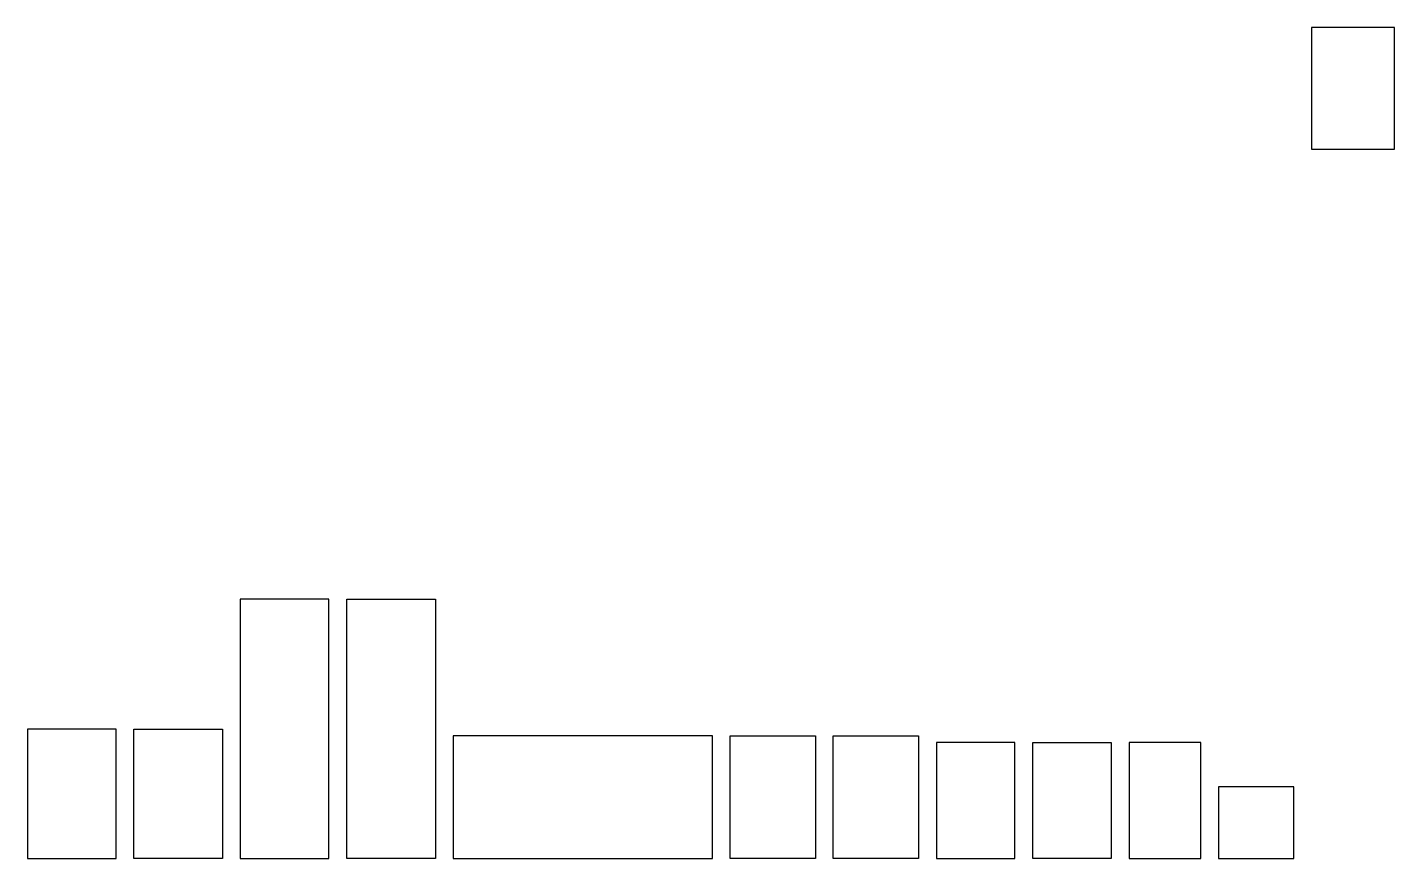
# Model space of a CAD drawing. Header units: metres. Extents: x 0 to 7.71, y 0 to 4.69.
import ezdxf

# ---------------------------------------------------------------- set-up
doc = ezdxf.new("R2010")
doc.units = ezdxf.units.M

msp = doc.modelspace()

# ---------------------------------------------------------------- linework, layer by layer
for points in [[(7.2387, 4), (7.7073, 4), (7.7073, 4.686), (7.2387, 4.686)], [(1.2, 0), (1.7, 0), (1.7, 1.462), (1.2, 1.462)], [(1.8, 1.462), (2.3, 1.462), (2.3, 0), (1.8, 0)], [(0, 0), (0.5, 0), (0.5, 0.73), (0, 0.73)], [(0.6, 0.73), (1.1, 0.73), (1.1, 0), (0.6, 0)], [(3.862, 0.692), (2.4, 0.692), (2.4, 0), (3.862, 0)], [(3.962, 0), (3.962, 0.692), (4.443, 0.692), (4.443, 0)], [(4.543, 0), (4.543, 0.692), (5.024, 0.692), (5.024, 0)], [(5.124, 0), (5.567, 0), (5.567, 0.654), (5.124, 0.654)], [(5.667, 0.654), (6.11, 0.654), (6.11, 0), (5.667, 0)], [(6.21, 0.654), (6.21, 0), (6.6147, 0), (6.6147, 0.654)], [(7.1387, 0), (7.1387, 0.4047), (6.7147, 0.4047), (6.7147, 0)]]:
    msp.add_lwpolyline(points, close=True)

doc.saveas('drawing.dxf')
